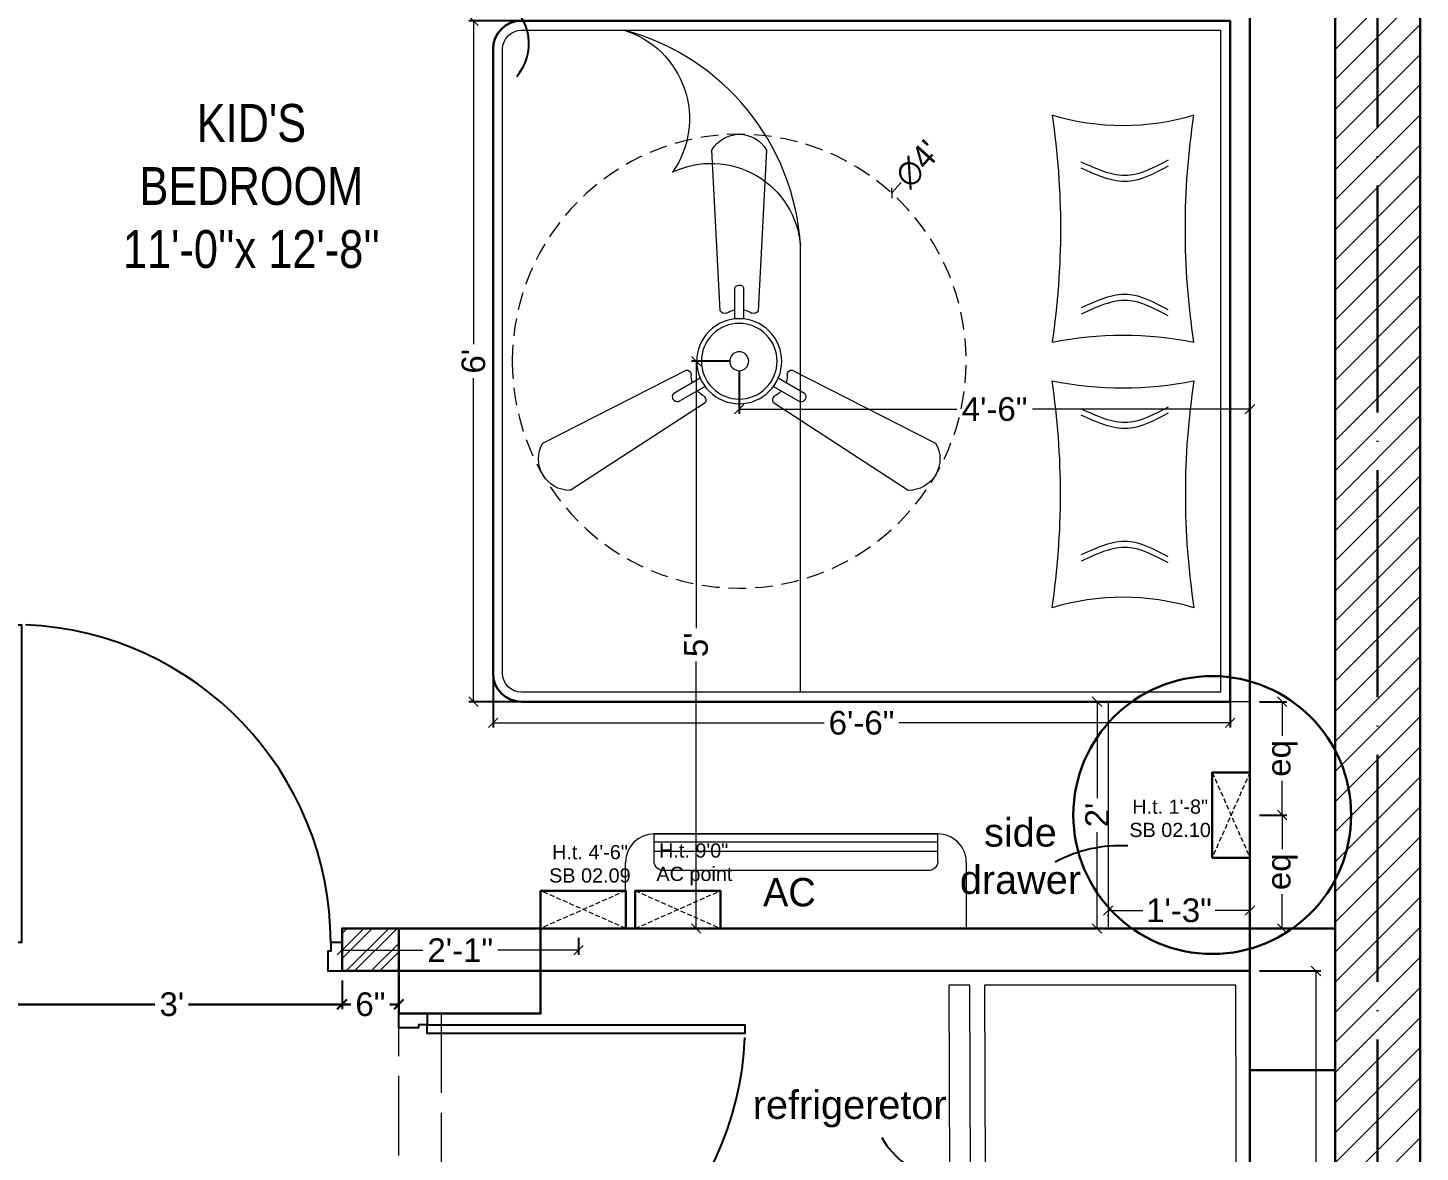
# Model space of a CAD drawing. Header units: millimetres. Extents: x 56222 to 3066687, y -650199 to -121287.
# Drawn here: x 148727.1 to 148874.3, y -177256.2 to -177137.3 of the extents above; entities that cross this region are included whole.
import ezdxf

# ---------------------------------------------------------------- set-up
doc = ezdxf.new("R2010")
doc.units = ezdxf.units.MM
doc.header["$MEASUREMENT"] = 0
doc.header["$PDMODE"] = 35
for name, pattern in [('ACAD_ISO02W100', [15, 12, -3]), ('ACAD_ISO04W100', [30, 24, -3, 0, -3]), ('DASHED', [0.75, 0.5, -0.25]), ('DASHED2', [0.375, 0.25, -0.125])]:
    doc.linetypes.add(name, pattern=pattern)
doc.layers.get('Defpoints').update_dxf_attribs({"color": 220})
doc.layers.add('AR DOOR', color=40, linetype='Continuous')
doc.layers.add('AR ELE-5', color=134, linetype='Continuous')
for name, color, linetype, lineweight in [('COLUMN', 1, 'Continuous', 30), ('dim05', 1, 'Continuous', 13), ('el', 7, 'Continuous', 20), ('ELEC-wires', 1, 'DASHED2', 13), ('Electrical', 84, 'Continuous', 30), ('FIRST FLOOR', 7, 'Continuous', 9), ('FIRST FLOOR ( TEXT )', 7, 'Continuous', 9), ('FIRST FLOOR_( PLine )_', 251, 'Continuous', 30), ('FURNITURE', 32, 'Continuous', 9), ('GROUND FLOOR', 7, 'Continuous', 9), ('GROUND FLOOR  ( HATCH )', 251, 'Continuous', 9), ('GROUND FLOOR  ( PLINE )', 251, 'Continuous', 30), ('Labelling', 1, 'Continuous', 25), ('Text', 7, 'Continuous', 15), ('wall', 7, 'Continuous', 30), ('X_PLOT', 1, 'Continuous', 9), ('XX~SLAB ( BEAM )~ ( DIM )', 7, 'Continuous', 9)]:
    doc.layers.add(name, color=color, linetype=linetype, lineweight=lineweight)
doc.layers.add('XX~SLAB ( PLINE )', color=251, linetype='Continuous', plot=False)
doc.styles.add('Arial', font='arial.ttf')
doc.styles.add('century g', font='GOTHIC.TTF')
doc.styles.add('KATHA', font='swissc.ttf')
doc.styles.get("Standard").update_dxf_attribs({"font": 'arial.ttf', "height": 6})
doc.styles.add('style4', font='ARIALN.TTF')
doc.styles.add('TEXT', font='eurr____.ttf')
doc.dimstyles.new('Archana', dxfattribs={"dimtxt": 2, "dimasz": 0.75, "dimexe": 0.5, "dimexo": 0.5, "dimgap": 0, "dimtad": 0, "dimzin": 0, "dimdsep": 46, "dimlunit": 4, "dimtxsty": 'century g', "dimblk": 'OBLIQUE', "dimcen": 0, "dimdle": 1, "dimclrd": 256, "dimclre": 256, "dimclrt": 256, "dimadec": 0, "dimazin": 0, "dimtfac": 1, "dimtofl": 0, "dimtmove": 1, "dimatfit": 3, "dimfxl": 1, "dimfxlon": 1, "dimtolj": 1, "dimtzin": 0, "dimlwd": -1, "dimlwe": -1, "dimarcsym": 0})
doc.dimstyles.new('ISO-25', dxfattribs={"dimtxt": 2.5, "dimasz": 1, "dimexe": 0.5, "dimexo": 1, "dimtad": 0, "dimdec": 1, "dimlunit": 4, "dimtxsty": 'Standard', "dimblk": 'OBLIQUE', "dimcen": 2.5, "dimclrd": 1, "dimclre": 1, "dimclrt": 5, "dimadec": 0, "dimazin": 0, "dimtfac": 1, "dimtdec": 1, "dimtmove": 0, "dimatfit": 3, "dimfxl": 1, "dimlwd": -1, "dimarcsym": 0})

# ---------------------------------------------------------------- blocks, each defined once
blk = doc.blocks.new('_Oblique')
at = {"layer": 'wall', "color": 0, "lineweight": -2}
blk.add_line((-0.5, -0.5), (0.5, 0.5), dxfattribs=at)
blk = doc.blocks.new('*D439')
at = {"layer": 'Defpoints', "color": 0, "transparency": 16777216}
for p in [(148841.35, -177208.57), (148840.18, -177232.54), (148841.35, -177232.54)]:
    blk.add_point(p, dxfattribs=at)
at = {"layer": 'dim05', "color": 1, "linetype": 'Continuous', "lineweight": -2, "transparency": 16777216}
for p, q in [((148840.35, -177208.57), (148839.68, -177208.57)), ((148840.35, -177232.54), (148839.68, -177232.54))]:
    blk.add_line(p, q, dxfattribs=at)
at = {"layer": 'dim05', "color": 1, "linetype": 'Continuous', "transparency": 16777216}
for p, q in [((148840.18, -177208.57), (148840.18, -177218.76)), ((148840.18, -177232.54), (148840.18, -177222.35))]:
    blk.add_line(p, q, dxfattribs=at)
at = {"layer": 'dim05', "color": 1, "transparency": 16777216}
for p, rotation in [((148840.18, -177208.57), 90), ((148840.18, -177232.54), 270)]:
    blk.add_blockref('_Oblique', p, dxfattribs=dict(at, rotation=rotation))
at = {"layer": 'dim05', "color": 5, "lineweight": 25, "transparency": 16777216, "insert": (148840.18, -177220.55), "char_height": 2.5, "attachment_point": 5, "rotation": 90, "style": 'Arial'}
blk.add_mtext("2'", dxfattribs=at)
blk = doc.blocks.new('*D440')
at = {"layer": 'Defpoints', "color": 0, "transparency": 16777216}
for p in [(148841.35, -177230.21), (148856.35, -177230.51), (148856.35, -177230.64)]:
    blk.add_point(p, dxfattribs=at)
at = {"layer": 'dim05', "color": 1, "linetype": 'Continuous', "transparency": 16777216}
for p, q in [((148841.35, -177230.64), (148845.02, -177230.64)), ((148856.35, -177230.64), (148852.68, -177230.64))]:
    blk.add_line(p, q, dxfattribs=at)
at = {"layer": 'dim05', "color": 1, "linetype": 'Continuous', "lineweight": -2, "transparency": 16777216}
for p, q in [((148841.35, -177231.21), (148841.35, -177231.14)), ((148856.35, -177231.51), (148856.35, -177231.14))]:
    blk.add_line(p, q, dxfattribs=at)
at = {"layer": 'dim05', "color": 1, "transparency": 16777216, "rotation": 180}
blk.add_blockref('_Oblique', (148841.35, -177230.64), dxfattribs=at)
at = {"layer": 'dim05', "color": 1, "transparency": 16777216}
blk.add_blockref('_Oblique', (148856.35, -177230.64), dxfattribs=at)
at = {"layer": 'dim05', "color": 5, "lineweight": 25, "transparency": 16777216, "insert": (148848.85, -177230.64), "char_height": 2.5, "attachment_point": 5, "style": 'Arial'}
blk.add_mtext('1\'-3"', dxfattribs=at)
blk = doc.blocks.new('*D441')
at = {"layer": 'Defpoints', "color": 0, "transparency": 16777216}
for p in [(148776.32, -177203.62), (148854.25, -177205.7), (148854.25, -177210.81)]:
    blk.add_point(p, dxfattribs=at)
at = {"layer": 'dim05', "color": 1, "linetype": 'Continuous', "lineweight": -2, "transparency": 16777216}
for p, q in [((148776.32, -177204.62), (148776.32, -177211.31)), ((148854.25, -177206.7), (148854.25, -177211.31))]:
    blk.add_line(p, q, dxfattribs=at)
at = {"layer": 'dim05', "color": 1, "linetype": 'Continuous', "transparency": 16777216}
for p, q in [((148776.32, -177210.81), (148811.33, -177210.81)), ((148854.25, -177210.81), (148819.24, -177210.81))]:
    blk.add_line(p, q, dxfattribs=at)
at = {"layer": 'dim05', "color": 1, "transparency": 16777216, "rotation": 180}
blk.add_blockref('_Oblique', (148776.32, -177210.81), dxfattribs=at)
at = {"layer": 'dim05', "color": 1, "transparency": 16777216}
blk.add_blockref('_Oblique', (148854.25, -177210.81), dxfattribs=at)
at = {"layer": 'dim05', "color": 5, "lineweight": 25, "transparency": 16777216, "insert": (148815.28, -177210.81), "char_height": 2.5, "attachment_point": 5, "style": 'Arial'}
blk.add_mtext('6\'-6"', dxfattribs=at)
blk = doc.blocks.new('*D442')
at = {"layer": 'Defpoints', "color": 0, "transparency": 16777216}
for p in [(148774.25, -177136.57), (148780.45, -177136.57), (148780.45, -177208.57)]:
    blk.add_point(p, dxfattribs=at)
at = {"layer": 'dim05', "color": 1, "linetype": 'Continuous', "lineweight": -2, "transparency": 16777216}
for p, q in [((148779.45, -177136.57), (148773.75, -177136.57)), ((148779.45, -177208.57), (148773.75, -177208.57))]:
    blk.add_line(p, q, dxfattribs=at)
at = {"layer": 'dim05', "color": 1, "linetype": 'Continuous', "transparency": 16777216}
for p, q in [((148774.25, -177136.57), (148774.25, -177170.78)), ((148774.25, -177208.57), (148774.25, -177174.35))]:
    blk.add_line(p, q, dxfattribs=at)
at = {"layer": 'dim05', "color": 1, "transparency": 16777216}
for p, rotation in [((148774.25, -177136.57), 90), ((148774.25, -177208.57), 270)]:
    blk.add_blockref('_Oblique', p, dxfattribs=dict(at, rotation=rotation))
at = {"layer": 'dim05', "color": 5, "lineweight": 25, "transparency": 16777216, "insert": (148774.25, -177172.57), "char_height": 2.5, "attachment_point": 5, "rotation": 90, "style": 'Arial'}
blk.add_mtext("6'", dxfattribs=at)
blk = doc.blocks.new('*U256')
for points in [[(-1160, 0), (-1120, 0), (-1120, 30), (-1110, 30), (-1110, 100), (-1160, 100)], [(40, 0), (0, 0), (0, 30), (-10, 30), (-10, 100), (40, 100)], [(0, 0), (0, -1120), (-30, -1120), (-30, 0)]]:
    blk.add_lwpolyline(points, close=True)
at = {"layer": 'AR ELE-5', "linetype": 'ByBlock', "ltscale": 15}
blk.add_arc((1.6, 0.7), 1121.6, 180.0347, 267.627, dxfattribs=at)
blk = doc.blocks.new('*D509')
at = {"layer": 'Defpoints', "color": 0, "transparency": 16777216}
for p in [(148760.35, -177237.04), (148766.35, -177237.04), (148760.35, -177240.57)]:
    blk.add_point(p, dxfattribs=at)
at = {"layer": 'dim05', "color": 5, "linetype": 'Continuous', "lineweight": -2, "transparency": 16777216}
for p, q in [((148760.35, -177238.04), (148760.35, -177241.07)), ((148766.35, -177238.04), (148766.35, -177241.07))]:
    blk.add_line(p, q, dxfattribs=at)
at = {"layer": 'dim05', "color": 5, "linetype": 'Continuous', "lineweight": 30, "transparency": 16777216}
for p, q in [((148760.35, -177240.57), (148761.28, -177240.57)), ((148766.35, -177240.57), (148765.42, -177240.57))]:
    blk.add_line(p, q, dxfattribs=at)
at = {"layer": 'dim05', "color": 5, "lineweight": 30, "transparency": 16777216, "rotation": 180}
blk.add_blockref('_Oblique', (148760.35, -177240.57), dxfattribs=at)
at = {"layer": 'dim05', "color": 5, "lineweight": 30, "transparency": 16777216}
blk.add_blockref('_Oblique', (148766.35, -177240.57), dxfattribs=at)
at = {"layer": 'dim05', "color": 5, "lineweight": 30, "transparency": 16777216, "insert": (148763.35, -177240.57), "char_height": 2.5, "attachment_point": 5, "style": 'Arial'}
blk.add_mtext('6"', dxfattribs=at)
blk = doc.blocks.new('*D510')
at = {"layer": 'Defpoints', "color": 0, "transparency": 16777216}
for p in [(148724.35, -177237.04), (148760.35, -177237.04), (148724.35, -177240.57)]:
    blk.add_point(p, dxfattribs=at)
at = {"layer": 'dim05', "color": 5, "linetype": 'Continuous', "lineweight": -2, "transparency": 16777216}
for p, q in [((148724.35, -177238.04), (148724.35, -177241.07)), ((148760.35, -177238.04), (148760.35, -177241.07))]:
    blk.add_line(p, q, dxfattribs=at)
at = {"layer": 'dim05', "color": 5, "linetype": 'Continuous', "lineweight": 30, "transparency": 16777216}
for p, q in [((148724.35, -177240.57), (148740.57, -177240.57)), ((148760.35, -177240.57), (148744.12, -177240.57))]:
    blk.add_line(p, q, dxfattribs=at)
at = {"layer": 'dim05', "color": 5, "lineweight": 30, "transparency": 16777216, "rotation": 180}
blk.add_blockref('_Oblique', (148724.35, -177240.57), dxfattribs=at)
at = {"layer": 'dim05', "color": 5, "lineweight": 30, "transparency": 16777216}
blk.add_blockref('_Oblique', (148760.35, -177240.57), dxfattribs=at)
at = {"layer": 'dim05', "color": 5, "lineweight": 30, "transparency": 16777216, "insert": (148742.35, -177240.57), "char_height": 2.5, "attachment_point": 5, "style": 'Arial'}
blk.add_mtext("3'", dxfattribs=at)
blk = doc.blocks.new('6616')
at = {"color": 242, "linetype": 'DASHED', "true_color": 0xcd2027}
for p, q in [((386784.79, -36915.77), (386775.78, -36911.78)), ((386784.79, -36911.78), (386775.78, -36915.77))]:
    blk.add_line(p, q, dxfattribs=at)
at = {"layer": 'ELEC-wires', "color": 5, "linetype": 'ByBlock', "lineweight": 30, "ltscale": 4}
blk.add_lwpolyline([(386775.78, -36911.78), (386784.79, -36911.78), (386784.79, -36915.77), (386775.78, -36915.77)], close=True, dxfattribs=at)
blk = doc.blocks.new('*D828')
at = {"layer": 'Defpoints', "color": 0, "transparency": 16777216}
for p in [(148760.35, -177232.54), (148785.36, -177232.54), (148785.36, -177234.84)]:
    blk.add_point(p, dxfattribs=at)
at = {"layer": 'dim05', "color": 1, "linetype": 'Continuous', "lineweight": -2, "transparency": 16777216}
for p, q in [((148760.35, -177233.54), (148760.35, -177235.34)), ((148785.36, -177233.54), (148785.36, -177235.34))]:
    blk.add_line(p, q, dxfattribs=at)
at = {"layer": 'dim05', "color": 1, "linetype": 'Continuous', "transparency": 16777216}
for p, q in [((148760.35, -177234.84), (148768.88, -177234.84)), ((148785.36, -177234.84), (148776.82, -177234.84))]:
    blk.add_line(p, q, dxfattribs=at)
at = {"layer": 'dim05', "color": 1, "transparency": 16777216, "rotation": 180}
blk.add_blockref('_Oblique', (148760.35, -177234.84), dxfattribs=at)
at = {"layer": 'dim05', "color": 1, "transparency": 16777216}
blk.add_blockref('_Oblique', (148785.36, -177234.84), dxfattribs=at)
at = {"layer": 'dim05', "color": 5, "lineweight": 25, "transparency": 16777216, "insert": (148772.85, -177234.84), "char_height": 2.5, "attachment_point": 5, "style": 'Arial'}
blk.add_mtext('2\'-1"', dxfattribs=at)
blk = doc.blocks.new('*D829')
at = {"layer": 'Defpoints', "color": 0, "transparency": 16777216}
for p in [(148856.35, -177220.55), (148856.35, -177232.54), (148859.76, -177232.54)]:
    blk.add_point(p, dxfattribs=at)
at = {"layer": 'dim05', "color": 1, "linetype": 'Continuous', "lineweight": -2, "transparency": 16777216}
for p, q in [((148857.35, -177220.55), (148860.26, -177220.55)), ((148857.35, -177232.54), (148860.26, -177232.54))]:
    blk.add_line(p, q, dxfattribs=at)
at = {"layer": 'dim05', "color": 1, "linetype": 'Continuous', "transparency": 16777216}
for p, q in [((148859.76, -177220.55), (148859.76, -177224.17)), ((148859.76, -177232.54), (148859.76, -177228.93))]:
    blk.add_line(p, q, dxfattribs=at)
at = {"layer": 'dim05', "color": 1, "transparency": 16777216}
for p, rotation in [((148859.76, -177220.55), 90), ((148859.76, -177232.54), 270)]:
    blk.add_blockref('_Oblique', p, dxfattribs=dict(at, rotation=rotation))
at = {"layer": 'dim05', "color": 5, "lineweight": 25, "transparency": 16777216, "insert": (148859.76, -177226.55), "char_height": 2.5, "attachment_point": 5, "rotation": 90, "style": 'Arial'}
blk.add_mtext('eq', dxfattribs=at)
blk = doc.blocks.new('*D830')
at = {"layer": 'Defpoints', "color": 0, "transparency": 16777216}
for p in [(148856.35, -177208.57), (148859.76, -177208.57), (148856.35, -177220.55)]:
    blk.add_point(p, dxfattribs=at)
at = {"layer": 'dim05', "color": 1, "linetype": 'Continuous', "lineweight": -2, "transparency": 16777216}
for p, q in [((148857.35, -177208.57), (148860.26, -177208.57)), ((148857.35, -177220.55), (148860.26, -177220.55))]:
    blk.add_line(p, q, dxfattribs=at)
at = {"layer": 'dim05', "color": 1, "linetype": 'Continuous', "transparency": 16777216}
for p, q in [((148859.76, -177208.57), (148859.76, -177212.18)), ((148859.76, -177220.55), (148859.76, -177216.94))]:
    blk.add_line(p, q, dxfattribs=at)
at = {"layer": 'dim05', "color": 1, "transparency": 16777216}
for p, rotation in [((148859.76, -177208.57), 90), ((148859.76, -177220.55), 270)]:
    blk.add_blockref('_Oblique', p, dxfattribs=dict(at, rotation=rotation))
at = {"layer": 'dim05', "color": 5, "lineweight": 25, "transparency": 16777216, "insert": (148859.76, -177214.56), "char_height": 2.5, "attachment_point": 5, "rotation": 90, "style": 'Arial'}
blk.add_mtext('eq', dxfattribs=at)
blk = doc.blocks.new('*D834')
at = {"layer": 'Defpoints', "color": 0, "transparency": 16777216}
for p in [(148856.35, -177237.04), (148856.35, -177301.29), (148863.33, -177301.29)]:
    blk.add_point(p, dxfattribs=at)
at = {"layer": 'dim05', "color": 1, "linetype": 'Continuous', "lineweight": -2, "transparency": 16777216}
for p, q in [((148857.35, -177237.04), (148863.83, -177237.04)), ((148857.35, -177301.29), (148863.83, -177301.29))]:
    blk.add_line(p, q, dxfattribs=at)
at = {"layer": 'dim05', "color": 1, "linetype": 'Continuous', "transparency": 16777216}
for p, q in [((148863.33, -177237.04), (148863.33, -177265.22)), ((148863.33, -177301.29), (148863.33, -177273.11))]:
    blk.add_line(p, q, dxfattribs=at)
at = {"layer": 'dim05', "color": 1, "transparency": 16777216}
for p, rotation in [((148863.33, -177237.04), 90), ((148863.33, -177301.29), 270)]:
    blk.add_blockref('_Oblique', p, dxfattribs=dict(at, rotation=rotation))
at = {"layer": 'dim05', "color": 5, "lineweight": 25, "transparency": 16777216, "insert": (148863.33, -177269.17), "char_height": 2.5, "attachment_point": 5, "rotation": 90, "style": 'Arial'}
blk.add_mtext('5\'-4"', dxfattribs=at)
blk = doc.blocks.new('fan')
at = {"layer": 'Electrical', "lineweight": 15, "ltscale": 20}
for p, q in [((3300835.29, -509900.78), (3300836.47, -509923.43)), ((3300841.81, -509923.43), (3300842.99, -509900.78)), ((3300838.47, -509924.57), (3300838.47, -509920.25)), ((3300839.81, -509920.28), (3300839.81, -509924.57)), ((3300831.66, -509931.77), (3300811.45, -509942.07)), ((3300866.83, -509942.07), (3300846.62, -509931.77)), ((3300829.93, -509935.08), (3300833.64, -509932.93)), ((3300834.31, -509934.09), (3300830.57, -509936.25)), ((3300847.68, -509936.23), (3300843.97, -509934.09)), ((3300844.64, -509932.93), (3300848.38, -509935.09)), ((3300815.3, -509948.74), (3300834.33, -509936.39)), ((3300843.95, -509936.39), (3300862.98, -509948.74))]:
    blk.add_line(p, q, dxfattribs=at)
at = {"layer": 'Electrical', "linetype": 'DASHED', "lineweight": 15, "ltscale": 5}
blk.add_circle((3300839.14, -509930.53), 32, dxfattribs=at)
at = {"layer": 'Electrical', "lineweight": 15, "ltscale": 20}
for centre, major_axis, start_param, end_param in [((3300839.14, -509902.94), (3.12, 3.12), -0.272136, 1.842967), ((3300839.13, -509920.5), (0.501, 0.501), -0.465536, 1.983618), ((3300839.14, -509930.53), (4.24, -4.24), 3.14161, 9.424795), ((3300839.14, -509930.53), (3.77, -3.77), 1.749190548672175e-05, 6.283202799085073), ((3300837.1, -509923.08), (0.51, 0.51), 2.863014, 4.257784), ((3300839.14, -509926.42), (2.27, -2.27), 2.565057, 2.951308), ((3300839.14, -509926.42), (2.27, 2.27), 0.19032, 0.57657), ((3300841.18, -509923.08), (0.51, -0.51), 5.167028, 6.561799), ((3300839.14, -509930.53), (0.943, 0.943), 1.570814, 7.853999), ((3300831.67, -509932.49), (0.51, -0.51), 0.978238, 2.373008), ((3300835.59, -509932.58), (2.27, -2.27), 3.855511, 4.241762), ((3300842.69, -509932.58), (2.27, 2.27), 5.183051, 5.569301), ((3300846.61, -509932.49), (0.51, -0.51), 2.339416, 3.734186), ((3300830.46, -509935.55), (0.501, -0.501), 3.199655, 5.648809), ((3300835.59, -509932.58), (2.27, -2.27), 4.659452, 5.045703), ((3300833.71, -509936.02), (0.51, 0.51), -1.325776, 0.068994), ((3300844.57, -509936.02), (0.51, -0.51), 3.072633, 4.467404), ((3300842.69, -509932.58), (2.27, 2.27), 4.37911, 4.765361), ((3300847.83, -509935.54), (0.501, 0.501), 3.723254, 6.172408), ((3300815.25, -509944.32), (3.12, -3.12), 3.393055, 5.508159), ((3300863.03, -509944.32), (3.12, -3.12), 5.48745, 7.602554)]:
    blk.add_ellipse(centre, major_axis=major_axis, ratio=1, start_param=start_param, end_param=end_param, dxfattribs=at)
blk = doc.blocks.new('*D845')
at = {"layer": 'Defpoints', "color": 0, "transparency": 16777216}
for p in [(148802.35, -177172.57), (148856.35, -177172.57), (148856.35, -177177.64)]:
    blk.add_point(p, dxfattribs=at)
at = {"layer": 'dim05', "color": 1, "linetype": 'Continuous', "lineweight": -2, "transparency": 16777216}
for p, q in [((148802.35, -177173.57), (148802.35, -177178.14)), ((148856.35, -177173.57), (148856.35, -177178.14))]:
    blk.add_line(p, q, dxfattribs=at)
at = {"layer": 'dim05', "color": 1, "linetype": 'Continuous', "transparency": 16777216}
for p, q in [((148802.35, -177177.64), (148825.35, -177177.64)), ((148856.35, -177177.64), (148833.35, -177177.64))]:
    blk.add_line(p, q, dxfattribs=at)
at = {"layer": 'dim05', "color": 1, "transparency": 16777216, "rotation": 180}
blk.add_blockref('_Oblique', (148802.35, -177177.64), dxfattribs=at)
at = {"layer": 'dim05', "color": 1, "transparency": 16777216}
blk.add_blockref('_Oblique', (148856.35, -177177.64), dxfattribs=at)
at = {"layer": 'dim05', "color": 5, "lineweight": 25, "transparency": 16777216, "insert": (148829.35, -177177.64), "char_height": 2.5, "attachment_point": 5, "style": 'Arial'}
blk.add_mtext('4\'-6"', dxfattribs=at)
blk = doc.blocks.new('*D846')
at = {"layer": 'Defpoints', "color": 0, "transparency": 16777216}
for p in [(148802.35, -177172.57), (148797.79, -177232.54), (148803.57, -177232.54)]:
    blk.add_point(p, dxfattribs=at)
at = {"layer": 'dim05', "color": 1, "linetype": 'Continuous', "lineweight": -2, "transparency": 16777216}
for p, q in [((148801.35, -177172.57), (148797.29, -177172.57)), ((148802.57, -177232.54), (148797.29, -177232.54))]:
    blk.add_line(p, q, dxfattribs=at)
at = {"layer": 'dim05', "color": 1, "linetype": 'Continuous', "transparency": 16777216}
for p, q in [((148797.79, -177172.57), (148797.79, -177200.78)), ((148797.79, -177232.54), (148797.79, -177204.33))]:
    blk.add_line(p, q, dxfattribs=at)
at = {"layer": 'dim05', "color": 1, "transparency": 16777216}
for p, rotation in [((148797.79, -177172.57), 90), ((148797.79, -177232.54), 270)]:
    blk.add_blockref('_Oblique', p, dxfattribs=dict(at, rotation=rotation))
at = {"layer": 'dim05', "color": 5, "lineweight": 25, "transparency": 16777216, "insert": (148797.79, -177202.55), "char_height": 2.5, "attachment_point": 5, "rotation": 90, "style": 'Arial'}
blk.add_mtext("5'", dxfattribs=at)
blk = doc.blocks.new('*D849')
at = {"layer": 'Defpoints', "color": 0, "transparency": 16777216}
for p in [(148818.46, -177154.78), (148786.24, -177190.35)]:
    blk.add_point(p, dxfattribs=at)
at = {"layer": 'dim05', "transparency": 16777216}
blk.add_line((148819.47, -177153.67), (148818.46, -177154.78), dxfattribs=at)
at = {"layer": 'dim05', "transparency": 16777216, "xscale": 0.75, "yscale": 0.75, "zscale": 0.75, "rotation": 227.8301719995412}
blk.add_blockref('_Oblique', (148818.46, -177154.78), dxfattribs=at)
at = {"layer": 'dim05', "color": 5, "lineweight": 25, "transparency": 16777216, "insert": (148821.22, -177151.73), "char_height": 2.5, "attachment_point": 5, "rotation": 47.8302, "style": 'century g'}
blk.add_mtext("\\A1;∅4'", dxfattribs=at)
blk = doc.blocks.new('ac paln')
at = {"layer": 'Electrical', "lineweight": 15}
for p, q in [((389238.69, -37646.36), (389238.69, -37610.34)), ((389238.69, -37610.34), (389245.67, -37610.34)), ((389245.81, -37613.35), (389248.68, -37613.35)), ((389246.82, -37643.35), (389246.82, -37613.35)), ((389247.82, -37643.35), (389247.82, -37613.35)), ((389248.68, -37613.35), (389248.68, -37643.35)), ((389248.68, -37643.35), (389248.68, -37613.35)), ((389244.81, -37642.35), (389244.81, -37614.35)), ((389245.81, -37643.35), (389248.68, -37643.35)), ((389248.68, -37643.35), (389248.68, -37643.35)), ((389245.67, -37646.36), (389238.69, -37646.36))]:
    blk.add_line(p, q, dxfattribs=at)
for centre, start, end in [((389245.67, -37613.35), 0, 90), ((389245.67, -37643.35), 270, 0)]:
    blk.add_arc(centre, 3.01, start, end, dxfattribs=at)
at = {"layer": 'Electrical', "lineweight": 15, "extrusion": (0, 0, -1)}
for centre, start_param, end_param in [((389245.81, -37614.35), -0.785398, 0.785398), ((389245.81, -37642.35), 3.926991, 5.497787)]:
    blk.add_ellipse(centre, major_axis=(-0.71, 0.71), ratio=1, start_param=start_param, end_param=end_param, dxfattribs=at)
at = {"layer": 'Text', "style": 'TEXT'}
blk.add_text('AC', height=3, rotation=270, dxfattribs=at).set_placement((389241.02, -37624.87))

msp = doc.modelspace()

# ---------------------------------------------------------------- hatches: boundary and pattern name
at = {"layer": 'GROUND FLOOR  ( HATCH )'}
h = msp.add_hatch(dxfattribs=at)
h.set_pattern_fill('ANSI31', color=6, scale=18, style=0)
h.set_pattern_definition([(45, (32333.6614, -14773.8683), (-1.590990258, 1.590990258), [])])
h.paths.add_polyline_path([(148874.3473, -177043.5427), (148865.3473, -177043.5427), (148865.3473, -177387.0427), (148874.3473, -177387.0427)])
at = {"layer": 'GROUND FLOOR  ( PLINE )', "lineweight": 5}
h = msp.add_hatch(dxfattribs=at)
h.set_pattern_fill('ANSI32', color=3, scale=5)
h.set_pattern_definition([(45, (-603.2962, 0), (-1.325825215, 1.325825215), []), (45, (-602.4123, 0), (-1.325825215, 1.325825215), [])])
h.paths.add_polyline_path([(148766.3473, -177232.5427), (148760.3473, -177232.5427), (148760.3473, -177237.0427), (148766.3473, -177237.0427)])

# ---------------------------------------------------------------- linework, layer by layer
at = {"layer": 'COLUMN'}
for points in [[(148781.3473, -177232.5427), (148781.3473, -177241.5427), (148766.3473, -177241.5427), (148766.3473, -177232.5427)], [(148856.3473, -177232.5427), (148865.3473, -177232.5427), (148865.3473, -177247.5427), (148856.3473, -177247.5427)]]:
    msp.add_lwpolyline(points, close=True, dxfattribs=at)
at = {"layer": 'FIRST FLOOR'}
for p, q in [((148865.3473, -177076.5427), (148865.3473, -177387.0427)), ((148856.3473, -177081.0427), (148856.3473, -177232.5427)), ((148766.3473, -177232.5427), (148766.3473, -177237.0427)), ((148766.3473, -177232.5427), (148856.3473, -177232.5427)), ((148766.3473, -177237.0427), (148856.3473, -177237.0427)), ((148856.3473, -177237.0427), (148856.3473, -177364.5427))]:
    msp.add_line(p, q, dxfattribs=at)
at = {"layer": 'FIRST FLOOR', "linetype": 'ACAD_ISO02W100', "ltscale": 0.7}
msp.add_lwpolyline([(148770.8473, -177277.5427), (148766.3473, -177277.5427), (148766.3473, -177241.5427), (148770.8473, -177241.5427)], close=True, dxfattribs=at)
at = {"layer": 'FIRST FLOOR_( PLine )_'}
msp.add_lwpolyline([(148865.3473, -177076.5427), (148820.3473, -177076.5427), (148820.3473, -177081.0427), (148856.3473, -177081.0427), (148856.3473, -177232.5427), (148766.3473, -177232.5427), (148766.3473, -177237.0427), (148856.3473, -177237.0427), (148856.3473, -177364.5427), (148823.3423, -177364.5427), (148823.3423, -177369.0427), (148856.3473, -177369.0427), (148856.3473, -177387.0427), (148865.3473, -177387.0427)], close=True, dxfattribs=at)
at = {"layer": 'FURNITURE'}
msp.add_line((148808.8217, -177207.5669), (148808.8217, -177160.3739), dxfattribs=at)
at = {"layer": 'FURNITURE', "lineweight": 30}
msp.add_lwpolyline([(148776.3177, -177205.5669), (148776.3177, -177139.5669, -0.41421356), (148779.3177, -177136.5669), (148854.2484, -177136.5669), (148854.2484, -177208.5669), (148779.3177, -177208.5669, -0.41421356)], format="xyb", close=True, dxfattribs=at)
at = {"layer": 'FURNITURE'}
for points in [[(148777.3177, -177205.5669), (148777.3177, -177139.5669, -0.41421356), (148779.3177, -177137.5669), (148853.2484, -177137.5669), (148853.2484, -177207.5669), (148779.3177, -177207.5669, -0.41421356)], [(148795.3005, -177152.5779, -0.52796512), (148808.8217, -177160.3739, 0.32347509), (148790.179, -177137.5669, -0.50874252), (148795.3005, -177152.5779)]]:
    msp.add_lwpolyline(points, format="xyb", close=True, dxfattribs=at)
at = {"layer": 'FURNITURE', "elevation": -0.0053}
for points in [[(148835.4275, -177170.5579, -0.10058607), (148850.4275, -177170.5579, -0.07572579), (148850.4275, -177146.5579, -0.14896716), (148835.4275, -177146.5579, -0.0741156)], [(148835.4275, -177174.6389, 0.10058607), (148850.4275, -177174.6389, 0.07572579), (148850.4275, -177198.6389, 0.14896716), (148835.4275, -177198.6389, 0.0741156)]]:
    msp.add_lwpolyline(points, format="xyb", close=True, dxfattribs=at)
at = {"layer": 'FURNITURE'}
for points in [[(148856.3473, -177208.5669), (148841.3473, -177208.5669), (148841.3473, -177232.5427), (148856.3473, -177232.5427)], [(148824.6135, -177268.5414), (148826.8266, -177268.5414), (148826.7408, -177238.5427), (148824.5277, -177238.5427)], [(148828.3758, -177268.5414), (148854.9332, -177268.5414), (148854.8473, -177238.5427), (148828.29, -177238.5427)]]:
    msp.add_lwpolyline(points, close=True, dxfattribs=at)
for points in [[(148847.6892, -177151.2997, -0.0053), (148846.2721, -177152.0717, -0.0053), (148843.2785, -177153.7025, -0.0053), (148840.1618, -177152.2619, -0.0053), (148838.5204, -177151.5032, -0.0053)], [(148847.6892, -177151.9445, -0.0053), (148846.2721, -177152.7164, -0.0053), (148843.2785, -177154.3473, -0.0053), (148840.1618, -177152.9066, -0.0053), (148838.5204, -177152.1479, -0.0053)], [(148847.6892, -177167.1355, -0.0053), (148846.2721, -177166.3635, -0.0053), (148843.2785, -177164.7327, -0.0053), (148840.1618, -177166.1733, -0.0053), (148838.5204, -177166.9321, -0.0053)], [(148847.6892, -177167.7803, -0.0053), (148846.2721, -177167.0083, -0.0053), (148843.2785, -177165.3774, -0.0053), (148840.1618, -177166.8181, -0.0053), (148838.5204, -177167.5768, -0.0053)], [(148847.6892, -177177.4166, -0.0053), (148846.2721, -177178.1886, -0.0053), (148843.2785, -177179.8194, -0.0053), (148840.1618, -177178.3788, -0.0053), (148838.5204, -177177.6201, -0.0053)], [(148847.6892, -177178.0614, -0.0053), (148846.2721, -177178.8333, -0.0053), (148843.2785, -177180.4642, -0.0053), (148840.1618, -177179.0235, -0.0053), (148838.5204, -177178.2648, -0.0053)], [(148847.6892, -177193.2524, -0.0053), (148846.2721, -177192.4804, -0.0053), (148843.2785, -177190.8496, -0.0053), (148840.1618, -177192.2902, -0.0053), (148838.5204, -177193.0489, -0.0053)], [(148847.6892, -177193.8972, -0.0053), (148846.2721, -177193.1252, -0.0053), (148843.2785, -177191.4943, -0.0053), (148840.1618, -177192.935, -0.0053), (148838.5204, -177193.6937, -0.0053)]]:
    msp.add_open_spline(points, degree=3, knots=[0, 0, 0, 0, 4.57791705, 9.67113696, 9.67113696, 9.67113696, 9.67113696], dxfattribs=at)
at = {"layer": 'GROUND FLOOR'}
for p, q in [((148865.3473, -177003.4938), (148865.3473, -177524.4266)), ((148874.3473, -177003.4938), (148874.3473, -177524.4266))]:
    msp.add_line(p, q, dxfattribs=at)
at = {"layer": 'GROUND FLOOR', "color": 1, "linetype": 'ACAD_ISO04W100'}
msp.add_line((148869.8473, -177003.4938), (148869.8473, -177387.0427), dxfattribs=at)
at = {"layer": 'GROUND FLOOR', "color": 6, "lineweight": 30}
msp.add_lwpolyline([(148874.3473, -177043.5427), (148865.3473, -177043.5427), (148865.3473, -177387.0427), (148874.3473, -177387.0427)], close=True, dxfattribs=at)
at = {"layer": 'GROUND FLOOR  ( PLINE )', "color": 3}
msp.add_lwpolyline([(148760.3473, -177237.0427), (148766.3473, -177237.0427), (148766.3473, -177232.5427), (148760.3473, -177232.5427)], close=True, dxfattribs=at)
at = {"layer": 'Labelling', "color": 1}
for centre, radius, start, end in [((148774.7806, -177138.9628, -0.0704), 5.332, 319.177144, 56.231753), ((148842.6349, -177238.2099), 14.4168, 86.748345, 118.440144), ((148825.0661, -177250.3538), 8.7749, 209.29202, 307.299315)]:
    msp.add_arc(centre, radius, start, end, dxfattribs=at)
at = {"layer": 'X_PLOT', "linetype": 'ACAD_ISO04W100', "lineweight": 30}
msp.add_line((148869.8473, -177003.4938), (148869.8473, -177524.4266), dxfattribs=at)
at = {"layer": 'XX~SLAB ( BEAM )~ ( DIM )', "color": 242, "lineweight": 30, "true_color": 0xcd2027}
msp.add_circle((148852.3605, -177220.5548), 14.688, dxfattribs=at)
at = {"layer": 'XX~SLAB ( PLINE )'}
msp.add_lwpolyline([(148460.3473, -177076.5427), (148865.3473, -177076.5426), (148865.3474, -177387.0427), (148856.3473, -177387.0427), (148836.5427, -177387.0427), (148796.2055, -177387.0427), (148770.8473, -177387.0427), (148628.3473, -177387.0427), (148628.3473, -177423.0427), (148460.3473, -177423.0427)], close=True, dxfattribs=at)

# ---------------------------------------------------------------- block references
at = {"layer": 'AR DOOR', "linetype": 'ByBlock', "lineweight": -2, "extrusion": (0, 0, -1), "xscale": -0.02999999999996949, "yscale": 0.02999999999996949, "zscale": -0.02999999999996949}
for p, rotation in [((-148725.5473, -177234.0427), 180), ((-148769.3473, -177242.7427), 270)]:
    msp.add_blockref('*U256', p, dxfattribs=dict(at, rotation=rotation))
at = {"layer": 'dim05', "color": 1, "lineweight": 35, "xscale": -0.7500069902881101, "yscale": 0.7500069902881101, "zscale": 0.7500069902881101}
msp.add_blockref('fan', (2624454.7764, 205278.8939), dxfattribs=at)
at = {"layer": 'el', "color": 1}
for p, rotation in [((111940.5767, -564000.8421), 90), ((535576.1445, -214144.3264), 180)]:
    msp.add_blockref('6616', p, dxfattribs=dict(at, rotation=rotation))
at = {"layer": 'el', "color": 18, "true_color": 0x000000, "rotation": 89.99999999999999}
msp.add_blockref('ac paln', (111179.9974, -566471.2306), dxfattribs=at)
at = {"layer": 'el', "color": 1}
msp.add_blockref('6616', (-237994.4364, -140316.772), dxfattribs=at)

# ---------------------------------------------------------------- texts
at = {"layer": 'Electrical', "color": 240, "true_color": 0xed1f24, "transparency": 33554687}
for s, p in [('H.t. 1\'-8"', (148843.9075, -177220.4143)), ('H.t. 4\'-6"', (148782.5577, -177225.2275)), ('H.t. 9\'0"', (148793.8712, -177225.0538))]:
    msp.add_text(s, height=1.5, dxfattribs=at).set_placement(p)
at = {"layer": 'Electrical', "color": 5, "transparency": 33554687}
for s, p in [('SB 02.10', (148843.5953, -177222.8767)), ('SB 02.09', (148782.2454, -177227.6899)), ('AC point', (148793.5892, -177227.5239))]:
    msp.add_text(s, height=1.5, dxfattribs=at).set_placement(p)
at = {"layer": 'FIRST FLOOR ( TEXT )', "insert": (148750.7658, -177154.0665), "char_height": 4, "attachment_point": 5, "style": 'KATHA'}
msp.add_mtext("KID'S\\PBEDROOM\\P11'-0''x 12'-8''", dxfattribs=at)
at = {"layer": 'Labelling', "color": 1, "char_height": 3, "width": 33.454272, "attachment_point": 5, "style": 'style4'}
for s, insert in [('\\A1;{\\fArial|b0|i0|c0|p34;side \\Pdrawer}', (148832.0834, -177224.9118, -0.0006)), ('\\A1;\\pxql;{\\fArial|b0|i0|c0|p34;refrigeretor }', (148820.5082, -177251.6359, 0.0078))]:
    msp.add_mtext(s, dxfattribs=dict(at, insert=insert))

# ---------------------------------------------------------------- dimensions: what is measured, and where the dimension line sits
at = {"layer": 'dim05', "color": 27, "lineweight": 25, "true_color": 0x7d5120}
for base, p1, p2, picture, middle in [((148774.2535, -177136.5669), (148780.4479, -177208.5669), (148780.4479, -177136.5669), '*D442', (148774.2535, -177172.5669)), ((148797.7921, -177232.5427), (148802.3473, -177172.5669), (148803.5712, -177232.5427), '*D846', (148797.7921, -177202.5548)), ((148840.1751, -177232.5427), (148841.3473, -177208.5669), (148841.3473, -177232.5427), '*D439', (148840.1751, -177220.5548)), ((148863.3295, -177301.289), (148856.3473, -177237.0427), (148856.3473, -177301.289), '*D834', (148863.3295, -177269.1658))]:
    dim = msp.add_linear_dim(base=base, p1=p1, p2=p2, angle=90, dimstyle='ISO-25', override={"dimtxsty": 'Arial'}, dxfattribs=at)
    dim.commit()
    dim.dimension.update_dxf_attribs({"geometry": picture, "text_midpoint": middle})
dim = msp.add_diameter_dim_2p(p1=(148786.2354, -177190.3547), p2=(148818.4593, -177154.7791), dimstyle='Archana', override={"dimtxt": 2.5, "dimclrt": 5}, dxfattribs=at)
dim.commit()
dim.dimension.update_dxf_attribs({"geometry": '*D849', "text_midpoint": (148821.221, -177151.7301)})
for base, p1, p2, picture, middle in [((148856.3473, -177177.6404), (148802.3473, -177172.5669), (148856.3473, -177172.5669), '*D845', (148829.3473, -177177.6404)), ((148854.2484, -177210.8094), (148776.3177, -177203.6247), (148854.2484, -177205.6995), '*D441', (148815.283, -177210.8094)), ((148856.3473, -177230.6393), (148841.3473, -177230.2136), (148856.3473, -177230.5116), '*D440', (148848.8473, -177230.6393)), ((148785.3605, -177234.8425), (148760.3473, -177232.5427), (148785.3605, -177232.5427), '*D828', (148772.8539, -177234.8425))]:
    dim = msp.add_linear_dim(base=base, p1=p1, p2=p2, dimstyle='ISO-25', override={"dimtxsty": 'Arial'}, dxfattribs=at)
    dim.commit()
    dim.dimension.update_dxf_attribs({"geometry": picture, "text_midpoint": middle})
for base, p2, angle, picture, middle in [((148859.7644, -177208.5669), (148856.3473, -177208.5669), 270, '*D830', (148859.7644, -177214.5608)), ((148859.7644, -177232.5427), (148856.3473, -177232.5427), 90, '*D829', (148859.7644, -177226.5487))]:
    dim = msp.add_linear_dim(base=base, p1=(148856.3473, -177220.5548), p2=p2, angle=angle, text='eq', dimstyle='ISO-25', override={"dimtxsty": 'Arial'}, dxfattribs=at)
    dim.commit()
    dim.dimension.update_dxf_attribs({"geometry": picture, "text_midpoint": middle})
at = {"layer": 'dim05', "color": 27, "lineweight": 30, "true_color": 0x7d5120}
for base, p1, p2, picture, middle in [((148724.3473, -177240.5695), (148760.3473, -177237.0427), (148724.3473, -177237.0427), '*D510', (148742.3473, -177240.5695)), ((148760.3473, -177240.5695), (148766.3473, -177237.0427), (148760.3473, -177237.0427), '*D509', (148763.3473, -177240.5695))]:
    dim = msp.add_linear_dim(base=base, p1=p1, p2=p2, dimstyle='ISO-25', override={"dimtxsty": 'Arial', "dimclrd": 5, "dimclre": 5, "dimlwd": 30}, dxfattribs=at)
    dim.commit()
    dim.dimension.update_dxf_attribs({"geometry": picture, "text_midpoint": middle})

doc.saveas('drawing.dxf')
